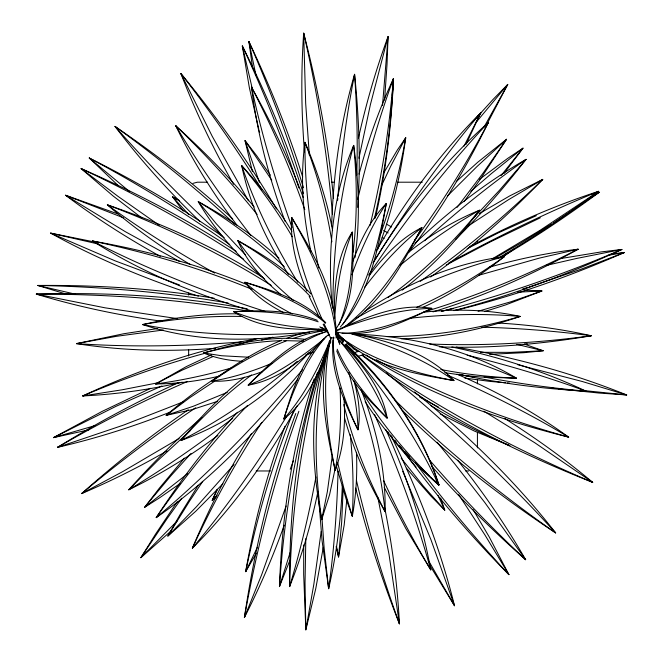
<?xml version="1.0" encoding="UTF-8"?>
<svg xmlns="http://www.w3.org/2000/svg" width="663" height="663" viewBox="0 0 663 663"><rect width="100%" height="100%" fill="white"/><g stroke="black" fill="none" stroke-linecap="round" stroke-linejoin="round"><path stroke-width="0.99" d="M332.876 308.411C332.959 253.515 338.801 198.345 353.669 145.396C358.94 182.524 360.324 220.447 354.929 257.65M356.76 175.057C357.78 141.468 356.976 107.837 354.572 74.314C340.16 123.509 333.282 174.676 331.649 225.843M303.712 544.953L303.679 574.423L305.834 629.85L315.762 588.645L323.279 547.398M305.817 538.729L305.038 582.976L305.834 629.85L313.856 584.194L321.182 531.461M336.133 338.163C337.094 294.082 313.897 253.929 291.662 217.447C289.93 242.857 297.215 267.902 306.828 291.156M338.047 471.111C337.036 510.435 334.019 549.718 328.633 588.694L322.069 540.71L318.969 501.601M343.152 488.722L341.685 521.972L338.544 556.986L336.149 546.503M342.34 485.233C340.906 520.032 336.431 554.732 328.633 588.694L324.141 548.11L321.903 517.024M357.672 207.403C360.738 163.065 359.18 118.495 354.572 74.314C346.6 114.6 341.271 155.366 337.948 196.281M334.707 318.414C336.68 289.068 340.989 259.424 352.277 232.075C353.47 264.57 355.194 301.126 335.801 329.08M337.649 200.284L337.79 198.303M346.807 499.687L344.188 525.005L338.544 556.986L336.514 546.387M326.138 331.309L326.312 329.304L325.989 331.334M384.581 100.105L387.026 64.369L388.07 36.606C375.896 69.698 366.109 103.652 358.451 138.07M391.526 102.442L391.808 99.375M392.181 95.298L393.292 83.049C391.054 128.431 385.526 173.731 375.333 218.044M382.526 105.458L388.07 36.606L370.418 104.539L358.923 158.242M332.221 456.277L327.356 491.689L321.671 519.659C311.121 462.766 308.759 402.234 328.442 346.989M353.023 252.346C357.415 216.876 357.142 180.933 353.669 145.396C332.428 195.684 327.265 251.534 332.155 305.552M333.497 337.061C328.997 369.747 343.981 401.256 357.97 429.848C360.962 413.455 358.36 396.598 353.901 380.728M328.939 345.97L329.892 341.188M329.801 342.721C321.53 384.93 326.735 428.439 335.138 470.191C344.304 447.276 345.489 422.058 343.948 397.684M315.944 476.896C309.107 513.891 300.372 550.547 289.598 586.598C289.259 506.408 297.836 424.776 327.033 349.55M335.246 468.211L329.586 494.681L321.671 519.659C313.607 464.241 313.698 407.14 326.594 352.443M317.991 491.275C311.303 523.787 301.889 555.76 289.598 586.598C291.471 508.877 301.905 431.066 324.398 356.528M374.371 218.666C385.145 172.728 391.153 125.763 393.424 78.657C379.103 109.337 367.692 141.352 359.089 174.096M357.655 199.588L358.095 197.649C367.7 157.38 379.261 117.566 393.424 78.657C389.347 128.108 381.896 177.344 369.954 225.528M317.428 372.722C296.179 442.138 284.286 514.223 279.463 586.598L289.93 560.235M290.079 552.635L279.463 586.598C282.04 516.311 291.795 445.776 314.138 378.896M331.069 337.823C321.099 367.451 309.414 399.217 283.83 419.024C292.996 388.543 303.414 355.244 328.923 334.318M286.109 505.985L261.728 574.539L244.398 617.526C254.783 548.069 271.026 479.291 295.806 413.497M352.293 263.103C359.885 241.456 370.103 220.083 386.289 203.491C378.73 246.553 370.385 293.344 340.293 327.016M330.928 339.572C316.284 381.83 325.757 427.834 335.138 470.191C340.509 443.166 341.329 415.436 340.044 387.971M351.871 274.772C360.813 249.918 371.694 225.586 386.289 203.491C378.175 245.434 366.714 287.883 343.053 323.967M380.322 234.71C391.56 203.185 399.83 170.648 405.715 137.713L397.361 150.004L383.438 173.441M284.245 525.162C272.965 556.763 259.656 587.642 244.398 617.526C256.896 547.447 274.565 478.197 298.889 411.259M290.22 469.263L293.51 460.545M285.032 426.226C266.957 473.183 254.401 522.146 245.658 571.663L256.415 553.215M339.141 324.306C347.777 303.745 350.959 281.369 352.094 259.233A1886.823 420.781 52 0 0 352.277 232.075C336.489 256.291 334.251 286.399 334.367 314.535M293.891 410.298C272.858 462.442 257.178 516.651 245.658 571.663L257.385 547.298M377.703 249.354L378.449 247.539C391.858 212.177 400.667 175.173 405.715 137.713L390.64 166.372L381.424 185.88M328.749 346.086L329.901 343.351M329.959 340.591C318.19 368.587 304.135 396.176 283.83 419.024A1886.823 420.781 71.2 0 1 292.93 393.432C301.292 372.904 311.651 352.815 326.561 336.24M216.784 489.899L212.193 500.424L216.387 496.802M328.483 345.995L329.668 343.293M317.834 331.028L318.696 329.146L322.027 331.359M342.274 343.434L344.039 339.729M345.597 346.219L347.362 342.514M217.539 489.335L212.193 500.424L217.025 495.336M466.081 144.285L480.774 112.809C439.793 153.717 405.308 200.814 376.344 250.871M464.05 146.067L480.774 112.809C441.492 159.236 406.311 209.044 374.429 260.799M297.041 405.971C268.681 457.719 234.23 506.449 192.369 548.177C209.085 508.513 228.47 469.876 251.575 433.519M486.302 125.39L507.75 84.425L493.065 99.425L472.048 122.614M483.982 127.155L507.75 84.425L475.504 123.061M373.02 262.78C404.778 211.107 442.867 162.982 488.283 122.614C465.898 168.203 439.842 212.152 408.706 252.338M286.665 416.347C258.321 462.384 227.119 506.731 192.369 548.177C212.4 504.626 235.357 462.368 261.844 422.389M198.179 485.349L180.013 514.703L167.872 536.052L195.718 511.281L222.859 483.824M368.752 274.905L370.443 272.319C405.806 219.503 444.666 168.899 488.283 122.614C466.578 163.463 442.171 202.903 414.723 240.147M202.737 481.379L189.693 500.921L167.872 536.052L196.298 506.897L234.022 464.564M177.195 501.825L155.556 534.121L140.854 557.699L171.062 530.955M181.662 498.269L167.01 518.798L140.854 557.699L176.963 521.234M297.853 379.021C257.716 431.729 210.784 479.788 156.203 517.629C180.427 480.393 207.27 444.774 237.553 412.245M369.208 275.725C383.487 256.598 400.303 238.39 421.908 227.533C401.612 265.614 379.576 307.342 340.625 329.229M464.059 201.602L479.946 179.748L506.565 139.271L477.758 162.236L456.169 181.679M364.551 287.435C381.399 265.482 400.004 244.597 421.908 227.533C401.446 264.446 377.711 300.927 344.147 327.282M503.979 173.482L523.008 148.156L507.659 158.416L479.598 179.217M457.105 207.345L483.252 172.869L506.565 139.271L476.979 166.554L447.376 196.041M501.037 175.62L523.008 148.156L491.283 173.673L470.788 191.317M302.485 369.755C257.948 422.977 209.541 473.142 156.203 517.629C183.833 478.04 214.132 440.249 247.556 405.4M184.447 458.133L159.352 488.159L144.526 507.394L159.924 497.59L180.087 483.542M190.969 453.5L170.739 476.001L144.526 507.394L187.654 473.672M472.015 219.677L499.438 190.331L526.049 159.36C485.788 182.632 448.752 211.265 415.046 243.263M308.303 353.628C272.8 391.162 230.053 422.961 181.09 440.447C200.011 417.325 220.953 395.761 244.382 377.181M455.456 239.525C480.899 214.563 504.228 187.513 526.049 159.36C490.57 184.331 456.774 211.679 424.577 240.752M321.547 341.594C300.811 361.078 276.993 380.214 248.177 385.153C270.579 362.545 295.408 338.031 327.754 331.533M189.941 430.9L157.504 460.81L128.738 489.8C160.065 474.542 189.883 456.235 217.862 435.492M297.231 361.343C261.645 391.924 222.992 419.198 181.09 440.447C202.488 416.538 225.859 394.303 251.501 374.976M201.834 417.499C175.844 439.876 151.628 464.274 128.738 489.8C164.233 468.476 198.27 444.807 231.08 419.563L232.647 418.336M328.011 335.635L329.528 334.351M400.145 265.366C424.958 244.763 451.428 226.108 479.498 210.204C457.279 240.014 431.812 267.686 402.118 290.187M407.331 253.324C429.234 235.705 453.475 220.903 479.498 210.204C452.854 242.923 422.522 272.833 388.153 297.414M324.215 338.776C301.126 357.506 276.214 374.744 248.177 385.153A1886.823 420.781 -80.8 0 1 268.225 366.83C285.239 352.633 303.82 339.763 324.771 332.122M514.306 248.849L502.007 257.65M420.185 281.361C463.835 250.929 504.676 216.561 542.74 179.4L509.781 195.875L479.424 213.552M188.275 409.775C150.99 435.392 115.461 463.536 81.657 493.587C110.961 481.106 139.512 466.868 167.051 450.857M430.585 277.01C471.128 248.352 508.33 215.152 542.74 179.4L508.115 199.936L467.995 226.083M195.668 407.811C156.078 434.207 118.113 463.014 81.657 493.587L122.531 471.733L179.076 438.525M364.567 311.486C406.494 283.648 454.022 262.971 504.236 256.73C479.134 276.388 452.183 293.916 423.168 307.234M504.816 254.584L507.377 252.918M214.323 381.416L190.041 397.493L166.156 415.345L191.748 409.717L217.497 401.38M551.865 223.87L521.135 242.94L493.338 259.059M553.564 222.785L599.253 192.253L593.576 194.16M226.613 371.338C205.124 384.051 185.085 399.093 166.156 415.345L193.223 406.286L227.252 392.38M497.623 258.487C532.604 238.166 566.152 215.458 598.606 191.317C554.003 205.911 510.825 224.724 469.429 246.785M500.706 257.526C534.784 237.71 567.545 215.666 599.253 192.253L592.805 194.93M356.048 318.298C402.64 291.786 452.207 270.007 504.236 256.73C476.805 276.396 447.583 293.634 416.72 307.35M492.029 259.001L540.279 230.185L598.606 191.317C547.265 212.375 497.275 236.625 448.536 263.136M446.249 264.968L490.885 241.622L540.32 217.804M467.216 248.683L498.344 232.846L536.301 215.707M177.957 382.916C136.47 401.786 96.284 423.458 57.482 447.376C96.384 438.367 134.556 426.284 171.651 411.524M335.528 330.646C365.719 317.743 398.123 302.635 431.845 308.353C402.308 322.525 369.076 339.091 335.461 331.848M150.667 388.311L102.268 411.317L53.446 437.638L88.867 429.831M282.057 340.061C256.921 350.42 233.84 365.106 211.978 381.142C229.307 382.021 246.429 377.67 262.515 371.562M211.331 354.896L186.51 366.498L155.548 383.968C177.278 383.794 198.958 380.993 220.083 375.929M187.463 381.474C142.893 400.866 99.583 423.093 57.482 447.376L123.998 424.942L183.56 401.745M271.896 363.316C252.62 371.297 232.605 377.777 211.978 381.142C235.307 365.363 259.813 350.992 286.184 340.931M192.983 183.361L197.317 182.201L207.635 182.201M161.863 386.007L116.124 406.27L53.446 437.638L95.041 425.621M213.32 356.412L182.01 370.219L155.548 383.968C181.173 380.537 206.516 375.109 231.37 367.982M337.21 330.58L339.771 329.569M286.739 338.337C299.775 333.406 313.64 329.942 327.671 330.597M342.962 327.795C371.495 317.411 401.289 308.983 431.845 308.353A1886.823 420.781 -61.6 0 1 406.891 319.069C386.148 326.876 364.368 332.925 342.075 333.249M293.344 338.337L307.251 334.044L323.743 330.58M236.194 345.174L258.139 338.403M522.535 289.043L527.276 287.543M529.173 286.946L580.481 269.443L624.223 252.586L611.294 253.879M432.98 311.85C483.542 296.518 531.991 274.764 578.169 249.197C548.168 252.744 518.499 258.877 489.46 267.181M478.968 275.22L539.292 258.131L578.169 249.197C528.933 274.383 477.683 295.831 424.685 311.743M354.39 352.641L359.189 351.199M358.36 356.238L364.12 354.506M484.52 311.585L505.645 304.914L541.92 290.982L524.068 290.071M205.936 353.031C163.877 364.31 122.763 378.954 82.684 395.944C116.174 394.377 149.506 389.678 182.184 382.203M453.882 310.632C511.645 295.516 567.719 274.366 621.935 249.445L601.101 251.932L559.464 258.752M261.578 340.061L272.849 337.177M442.097 311.212C503.548 295.4 563.583 274.325 621.935 249.445L576.479 258.479L546.337 265.391M452.97 308.544L441.276 311.345M311.709 353.288L305.916 354.639M478.106 311.237L510.982 301.748L541.92 290.982L517.704 292.176M455.017 310.533C513.063 296.527 569.534 276.454 624.223 252.586L607.499 255.421M158.863 382.601L122.1 389.811L82.684 395.944C137.863 370.368 195.751 350.014 255.653 338.95M306.853 332.876C252.504 342.514 195.378 342.083 142.628 324.563C173.747 317.61 205.605 313.384 237.536 313.831M524.284 344.205L527.218 343.732M308.685 352.84L313.466 352.103M157.595 328.558L123.865 333.721L76.46 343.616C122.398 350.868 169.198 351.929 215.525 348.274M423.151 312.248C455.456 308.651 488.391 309.546 520.206 316.442C481.902 329.478 441.798 338.18 401.231 338.818M409.792 318.273C446.423 314.196 483.468 313.226 520.206 316.442C476.796 329.13 431.688 336.837 386.38 336.547M163.305 330.008L116.63 336.298L76.46 343.616C131.431 347.346 186.651 346.301 241.556 341.909M309.696 332.204C254.004 336.705 197.549 335.403 142.628 324.563C175.521 318.671 208.978 315.646 242.409 316.491M313.732 329.544L326.362 329.544M489.501 354.299L523.886 352.691L543.254 350.752L524.499 344.188M326.859 329.586C295.284 329.801 261.056 329.503 233.641 311.635C261.636 310.052 290.792 310.011 317.304 320.32M281.667 340.641C255.255 341.453 229.141 346.376 203.616 352.981C215.782 358.227 228.984 360.639 242.169 361.277M283.573 340.608L303.397 341.097M331.492 182.201L334.583 182.201M397.543 182.201L422.314 182.201M256.142 470.97L270.595 470.97M465.666 470.97L468.758 470.97M248.575 357.216L221.483 355.733L203.616 352.981C236.592 343.351 271.242 335.263 305.767 339.439M480.435 352.31L510.593 352.368L543.254 350.752L516.742 344.346M481.86 327.182C518.441 328.16 554.989 330.961 591.272 335.768C541.182 344.196 490.288 348.68 439.486 346.848M330.174 337.749L334.276 337.915M328.931 341.901L330.978 341.984M429.707 343.981C483.667 346.194 537.776 343.011 591.272 335.768C560.799 328.898 529.737 324.862 498.559 323.047M322.881 329.403C292.574 327.497 261.893 323.295 233.641 311.635A1886.823 420.781 -38 0 1 260.808 311.809C280.217 312.82 299.759 315.373 318.182 321.82M505.397 382.742L489.99 381.407L464.846 378.109M507.452 382.916L509.507 383.098M580.059 390.117L582.081 390.35M584.095 390.573L626.684 394.957C571.887 372.772 514.488 357.423 456.318 347.122M552.213 388.128L554.235 388.377M558.271 388.858L598.971 393.043L626.684 394.957L582.329 381.515L517.869 364.766M177.286 318.613L105.152 307.839L36.316 294.123C106.859 292.035 177.767 295.913 247.233 308.767M161.996 321.257C119.497 315.439 77.372 306.613 36.316 294.123C107.497 294.016 178.786 299.146 248.973 311.237M474.6 377.197L458.721 374.595M214.132 298.209C155.896 288.554 96.757 284.966 37.766 285.455L65.645 293.933M228.113 303.008C165.261 292.118 101.522 286.689 37.766 285.455L74.985 294.09M444.848 372.681L463.652 375.366L480.965 377.007L516.494 378.217C467.432 348.738 409.941 336.075 353.188 334.028C409.17 341.776 464.664 355.376 516.494 378.217C491.101 377.098 465.757 374.396 440.804 369.506M352.459 333.597C389.065 340.931 427.784 352.418 453.981 380.595C412.635 373.509 365.62 365.396 336.663 332.146M484.123 376.957L486.145 377.371C519.154 383.695 552.486 388.22 585.959 391.145C543.328 370.932 498.046 356.57 451.884 347.006M94.884 242.045L50.562 233.103C97.544 259.042 147.319 279.761 198.394 296.154M459.053 374.28C500.756 383.637 543.32 388.791 585.959 391.145C547.132 376.783 507.377 365.006 467.158 355.194M98.223 244.001L50.562 233.103L115.047 260.824L179.59 285.015M336.124 332.453L338.031 332.95M253.39 311.303L251.484 310.781C195.776 294.571 141.609 272.079 92.488 241.001C145.122 250.291 197.093 264.147 246.611 284.41M351.415 333.862C387.532 344.453 423.334 358.343 453.981 380.595C414.566 373.153 374.545 361.832 341.694 337.939M320.552 327.497L326.088 329.503M265.117 311.436C205.903 292.408 147.849 269.435 92.488 241.001C146.929 252.487 200.574 268.184 252.056 289.366M117.765 213.909L65.538 195.237C95.58 217.862 127.329 238.191 160.272 256.341M508.579 445.122L474.095 430.933L440.157 413.903M123.326 217.746L65.538 195.237L125.473 231.768L179.764 261.554M319.748 326.867L323.32 328.392M509.98 445.669C482.772 434.19 456.227 421.038 430.967 405.731M335.461 331.931L337.351 332.751M447.558 375.125C489.128 393.308 529.696 413.853 568.655 437.132C497.789 419.638 427.983 394.394 366.167 355.036M457.056 374.181C496.322 391.178 534.005 411.98 568.655 437.132C501.924 418.494 436.793 393.358 376.186 359.644M335.519 331.964L337.359 332.859M283.689 312.663C269.012 305.137 254.874 295.599 244.887 282.264C273.753 290.709 304.068 300.795 325.748 322.641M292.284 313.989C275.394 305.204 259.109 294.994 244.887 282.264A1886.823 420.781 -18.8 0 1 270.479 291.364C290.162 299.403 309.464 309.207 325.608 323.212M438.566 407.157L419.687 397.054M179.118 200.317L172.521 196.778L183.17 211.116M327.489 345.216L329.304 346.202M214.63 273.048L212.011 271.606C175.952 251.277 140.863 229.191 107.373 204.85C161.739 223.431 214.679 246.926 263.277 277.722M179.598 200.922L172.521 196.778L188.847 214.655M483.833 411.184L534.768 442.743L592.705 482.366C510.933 450.053 431.447 409.751 362.064 355.293M190.488 264.661C161.076 247.258 133.164 227.285 107.373 204.85C164.374 226.39 219.644 252.827 271.2 285.397M504.692 418.461C535.372 437.829 564.917 459.028 592.705 482.366C511.853 448.022 433.909 406.253 362.412 355.061M236.177 251.41C187.148 219.146 134.879 191.997 81.093 168.584L113.307 196.132L141.791 217.961M336.555 331.939L338.205 333.033M157.521 224.069L159.236 225.213M243.694 259.25L241.208 257.576C190.132 224.003 136.445 194.483 81.093 168.584L118.13 196.447L156.692 223.497M224.152 237.603C181.347 207.585 135.998 181.314 89.232 158.001L118.453 185.814M229.721 244.614C184.886 212.649 137.788 183.933 89.232 158.001L129.426 191.483M336.166 332.95L338.594 334.84M337.956 334.981L343.393 339.207M357.473 351.556L347.52 343.351M414.499 391.941C466.454 433.635 514.621 480.344 555.66 532.911C501.037 496.852 449.042 456.517 402.416 410.521M386.28 372.913C446.282 422.314 503.408 475.338 555.66 532.911C498.758 493.073 444.691 449.05 395.173 400.295M264.57 279.065C238.473 257.078 215.55 231.114 198.245 201.643C227.136 217.389 254.65 235.912 278.966 258.139M281.037 294.679C263.228 279.861 246.934 262.2 237.835 240.619C264.322 255.122 290.038 271.88 310.947 293.883M293.419 300.563C272.642 282.861 253.183 263.294 237.835 240.619C264.031 256.332 289.259 274.225 310.309 296.51M335.984 333.116L343.674 339.945M429.583 476.316L420.201 467.349M431.107 477.708L434.911 481.172M437.961 483.949L438.981 484.877C421.593 430.726 387.258 383.413 346.418 344.428M232.705 218.865C195.883 185.134 156.244 154.57 115.022 126.418C140.705 160.388 169.338 192.071 200.044 221.55M235.025 224.367C197.118 189.253 156.866 156.725 115.022 126.418C148.761 164.789 184.637 201.254 222.105 235.978M349.335 344.089L354.365 349.169M284.319 266.758C258.321 241.746 229.091 220.265 198.245 201.643L216.279 223.771L245.583 255.023M434.713 480.667L438.981 484.877L435.914 478.495M336.348 336.787C358.095 360.125 381.598 385.518 387.159 418.146C366.979 398.678 347.13 377.313 336.688 350.851M352.89 347.777L354.282 349.26M404.844 451.52L409.734 456.741M416.082 467.034L392.181 438.5M431.704 466.23C460.984 499.355 492.543 530.433 525.66 559.713C505.571 524.831 482.697 491.556 457.553 460.122M335.901 333.87L343.103 341.984M338.52 335.577L343.724 341.486M429.442 459.956C459.699 494.905 491.905 528.138 525.66 559.713L484.86 502.595L454.835 463.984L437.066 442.262M390.258 434.878L392.214 437.157M394.833 440.199L396.134 441.715M399.399 445.511L400.709 447.036M254.169 206.922C230.127 177.949 203.674 151.031 175.77 125.788C192.693 161.076 213.585 194.392 237.263 225.536M406.369 468.186L431.116 496.289L444.774 510.162L440.63 498.07M346.343 344.495L354.357 354.001M335.793 333.423L338.428 336.555M257.128 214.447C231.934 183.195 204.652 153.65 175.77 125.788C198.452 163.935 223.738 200.516 250.962 235.564M339.555 340.591C358.758 364.128 376.518 389.488 387.159 418.146A1886.823 420.781 9.2 0 1 368.827 398.09C356.371 383.164 344.975 367.095 337.185 349.194M387.838 431.804L389.048 433.345M335.577 333.547L338.014 336.854M415.469 462.815C444.384 501.891 475.785 539.085 508.911 574.647L489.302 537.071L473.125 509.623M401.198 458.199L423.044 485.722L444.774 510.162L438.086 495.576M401.148 447.459C433.42 492.775 469.852 535.049 508.911 574.647L484.943 534.975L458.697 494.656M270.33 175.098L256.888 155.996L245.003 140.581L252.429 171.642M288.496 274.441C266.534 241.423 249.736 204.627 241.722 165.675C260.385 185.955 277.515 207.726 291.894 231.271M365.147 401.604C385.228 432.989 410.803 460.561 438.765 485.059C421.295 430.552 386.405 383.139 345.067 344.196C382.062 386.919 414.839 433.726 438.765 485.059C409.436 457.022 382.899 425.837 361.592 391.236M271.772 180.228L245.003 140.581L259.374 182.275M297.803 282.305C275.062 245.567 255.678 206.616 241.722 165.675C260.501 187.927 277.573 211.638 292.275 236.774M261.91 189.742L260.319 187.123C235.904 147.874 209.301 110 180.9 73.535C195.51 111.757 213.246 148.769 233.558 184.289M429.326 564.545L454.511 605.75C440.166 548.044 418.66 492.286 392.637 438.881L391.245 436.121M248.451 200.798L212.251 136.338L180.9 73.535C215.45 115.379 247.158 159.617 274.913 206.276L276.43 208.92M323.154 324.298L330.92 338.312M428.596 560.749L454.511 605.75L430.925 539.641L402.731 471.294M336.348 332.238L339.763 338.569M319.5 317.527L309.173 296.419M384.225 487.346L405.764 528.436L430.776 569.907C421.958 521.491 406.262 474.468 385.907 429.715M383.72 480.816C397.841 511.306 413.621 541.016 430.776 569.907C416.132 516.792 396.888 465.02 374.595 414.657M324.05 323.743L329.113 334.633M335.677 333.522L339.738 343.6M322.458 320.154C307.997 287.411 295.988 253.133 291.662 217.447C312.712 253.705 331.119 292.781 336.232 334.823M335.992 334.508L338.677 340.865M285.015 221.202C268.921 177.966 257.161 133.014 251.517 87.193C270.943 121.752 288.049 157.637 302.162 194.698L303.198 197.591M361.111 389.761C376.476 428.439 385.883 469.893 385.12 511.662C367.932 482.026 353.769 450.525 344.428 417.516M338.52 340.956L339.829 344.611M304.789 209.674C290.104 167.598 272.012 126.757 251.517 87.193C261.719 134.821 275.642 181.596 292.035 227.442M354.514 381.78C369.332 423.798 380.297 467.316 385.12 511.662C367.385 477.683 353.056 441.831 343.766 404.612M303.372 193.439C286.963 142.752 266.186 93.533 242.318 45.921L249.363 87.715L258.86 129.583M298.889 187.927C282.993 139.479 263.849 92.132 242.318 45.921L252.62 90.069M302.693 176.971C288.107 130.619 269.742 85.502 248.923 41.612L252.644 68.463M303.414 187.704C288.339 137.929 269.899 89.198 248.923 41.612L255.885 75.035M348.779 372.565C353.951 391.228 357.639 410.438 357.97 429.848A1886.823 420.781 28.4 0 1 347.255 404.886C339.439 384.15 333.398 362.371 333.075 340.069M336.605 466.802L346.243 499.43L352.318 516.262C356.114 495.195 357.432 473.714 356.429 452.34M259.1 130.57L259.631 132.542M355.7 488.092C367.053 534.312 382.004 579.595 399.433 623.866C397.46 585.313 392.521 546.925 384.954 509.076M356.412 480.368C367.816 529.016 382.452 576.885 399.433 623.866L389.015 554.45L377.885 497.606M337.616 462.409L343.724 487.703L352.318 516.262C353.777 489.062 353.014 461.763 350.296 434.671M318.704 267.976C309.787 226.729 304.624 184.563 304.972 142.33C317.179 170.689 327.016 200.201 332.602 230.608M311.022 251.799C302.933 216.005 300.016 178.795 304.972 142.33C317.212 174.485 326.61 207.784 331.881 241.804M332.436 214.066C327.331 153.153 317.436 92.687 303.671 33.15C300.936 72.648 301.292 112.354 304.491 151.819M309.339 155.101L305.676 103.312L303.671 33.15C317.776 87.301 328.26 142.462 333.489 198.196M477.426 240.404L477.426 243.495M477.426 379.733L477.426 383.869M477.426 432.375L477.426 447.856M188.648 293.038L188.648 295.101M188.648 349.807L188.648 355.998M383.628 230.567A108.773 108.773 0 0 1 388.153 232.945M382.269 237.619A101.878 101.878 0 0 1 384.092 238.589M386.546 224.218A115.511 115.511 0 0 1 391.593 227.019"/></g></svg>
